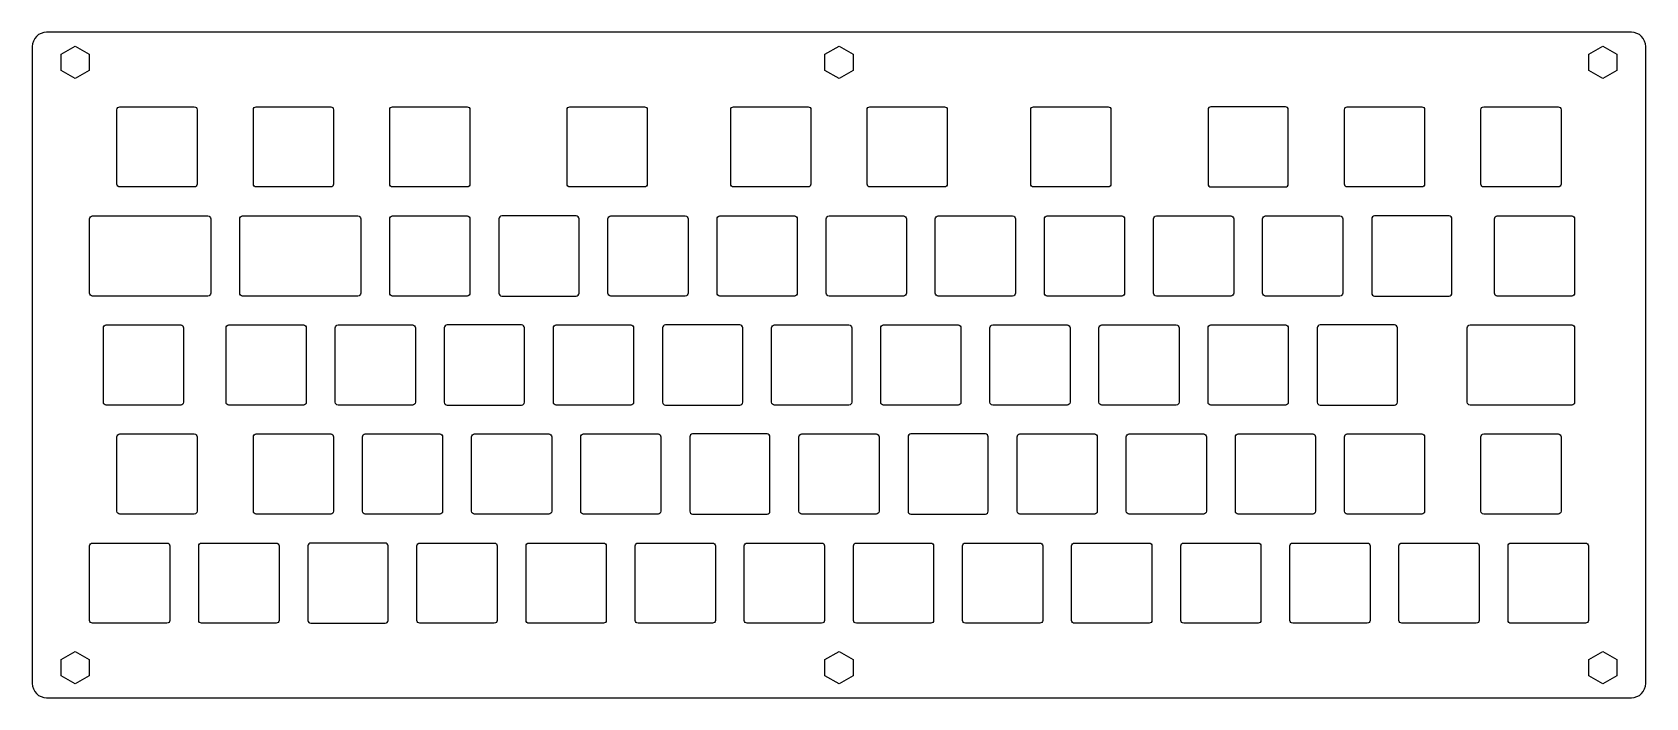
# Model space of a CAD drawing. Header units: millimetres. Extents: x -274 to 8, y -10 to 106.
import ezdxf

# ---------------------------------------------------------------- set-up
doc = ezdxf.new("R2010")
doc.units = ezdxf.units.MM
doc.layers.get('0').update_dxf_attribs({"linetype": 'CONTINUOUS'})

msp = doc.modelspace()

# ---------------------------------------------------------------- linework, layer by layer
for points in [[(7.5, 103.25, 0.414214), (5, 105.75), (-271.7, 105.75, 0.414214), (-274.2, 103.25), (-274.2, -8, 0.414214), (-271.7, -10.5), (5, -10.5, 0.414214), (7.5, -8)], [(-245.91, 78.72), (-258.91, 78.72, -0.414214), (-259.41, 79.22), (-259.41, 92.22, -0.414214), (-258.91, 92.73), (-245.91, 92.73, -0.414214), (-245.41, 92.22), (-245.41, 79.22, -0.414214)], [(-235.6, 79.22), (-235.6, 92.22, -0.414214), (-235.1, 92.73), (-222.1, 92.73, -0.414214), (-221.6, 92.22), (-221.6, 79.22, -0.414214), (-222.1, 78.72), (-235.1, 78.72, -0.414214)], [(-198.29, 78.72), (-211.29, 78.72, -0.414214), (-211.79, 79.22), (-211.79, 92.22, -0.414214), (-211.29, 92.73), (-198.29, 92.73, -0.414214), (-197.79, 92.22), (-197.79, 79.22, -0.414214)], [(-167.33, 78.72), (-180.33, 78.72, -0.414214), (-180.83, 79.22), (-180.83, 92.22, -0.414214), (-180.33, 92.73), (-167.33, 92.73, -0.414214), (-166.83, 92.22), (-166.83, 79.22, -0.414214)], [(-138.76, 78.72), (-151.76, 78.72, -0.414214), (-152.26, 79.22), (-152.26, 92.22, -0.414214), (-151.76, 92.73), (-138.76, 92.73, -0.414214), (-138.26, 92.22), (-138.26, 79.22, -0.414214)], [(-114.94, 78.72), (-127.94, 78.72, -0.414214), (-128.44, 79.22), (-128.44, 92.22, -0.414214), (-127.94, 92.73), (-114.94, 92.73, -0.414214), (-114.44, 92.22), (-114.44, 79.22, -0.414214)], [(-99.87, 79.22), (-99.87, 92.22, -0.414214), (-99.37, 92.73), (-86.37, 92.73, -0.414214), (-85.87, 92.22), (-85.87, 79.22, -0.414214), (-86.37, 78.72), (-99.37, 78.72, -0.414214)], [(-55.41, 78.72, 0.414214), (-54.91, 79.22), (-54.91, 92.22, 0.414214), (-55.41, 92.73), (-68.41, 92.73, 0.414214), (-68.91, 92.22), (-68.91, 79.22, 0.414214), (-68.41, 78.72)], [(-31.6, 78.72), (-44.6, 78.72, -0.414214), (-45.1, 79.22), (-45.1, 92.22, -0.414214), (-44.6, 92.73), (-31.6, 92.73, -0.414214), (-31.1, 92.22), (-31.1, 79.22, -0.414214)], [(-21.29, 79.22), (-21.29, 92.22, -0.414214), (-20.79, 92.73), (-7.79, 92.73, -0.414214), (-7.29, 92.22), (-7.29, 79.22, -0.414214), (-7.79, 78.72), (-20.79, 78.72, -0.414214)], [(-243.53, 59.67), (-263.68, 59.67, -0.414214), (-264.18, 60.17), (-264.18, 73.17, -0.414214), (-263.68, 73.67), (-243.53, 73.67, -0.414214), (-243.03, 73.17), (-243.03, 60.17, -0.414214)], [(-217.34, 59.67), (-237.48, 59.67, -0.414214), (-237.98, 60.17), (-237.98, 73.17, -0.414214), (-237.48, 73.67), (-217.34, 73.67, -0.414214), (-216.84, 73.17), (-216.84, 60.17, -0.414214)], [(-211.79, 60.17), (-211.79, 73.17, -0.414214), (-211.29, 73.67), (-198.29, 73.67, -0.414214), (-197.79, 73.17), (-197.79, 60.17, -0.414214), (-198.29, 59.67), (-211.29, 59.67, -0.414214)], [(-179.24, 59.67, 0.414214), (-178.74, 60.17), (-178.74, 73.17, 0.414214), (-179.24, 73.67), (-192.24, 73.67, 0.414214), (-192.74, 73.17), (-192.74, 60.17, 0.414214), (-192.24, 59.67)], [(-160.19, 59.67), (-173.19, 59.67, -0.414214), (-173.69, 60.17), (-173.69, 73.17, -0.414214), (-173.19, 73.67), (-160.19, 73.67, -0.414214), (-159.69, 73.17), (-159.69, 60.17, -0.414214)], [(-154.64, 60.17), (-154.64, 73.17, -0.414214), (-154.14, 73.67), (-141.14, 73.67, -0.414214), (-140.64, 73.17), (-140.64, 60.17, -0.414214), (-141.14, 59.67), (-154.14, 59.67, -0.414214)], [(-122.09, 59.67), (-135.09, 59.67, -0.414214), (-135.59, 60.17), (-135.59, 73.17, -0.414214), (-135.09, 73.67), (-122.09, 73.67, -0.414214), (-121.59, 73.17), (-121.59, 60.17, -0.414214)], [(-103.04, 59.67), (-116.04, 59.67, -0.414214), (-116.54, 60.17), (-116.54, 73.17, -0.414214), (-116.04, 73.67), (-103.04, 73.67, -0.414214), (-102.54, 73.17), (-102.54, 60.17, -0.414214)], [(-83.99, 59.67), (-96.99, 59.67, -0.414214), (-97.49, 60.17), (-97.49, 73.17, -0.414214), (-96.99, 73.67), (-83.99, 73.67, -0.414214), (-83.49, 73.17), (-83.49, 60.17, -0.414214)], [(-64.94, 59.67), (-77.94, 59.67, -0.414214), (-78.44, 60.17), (-78.44, 73.17, -0.414214), (-77.94, 73.67), (-64.94, 73.67, -0.414214), (-64.44, 73.17), (-64.44, 60.17, -0.414214)], [(-59.39, 60.17), (-59.39, 73.17, -0.414214), (-58.89, 73.67), (-45.89, 73.67, -0.414214), (-45.39, 73.17), (-45.39, 60.17, -0.414214), (-45.89, 59.67), (-58.89, 59.67, -0.414214)], [(-26.84, 59.67, 0.414214), (-26.34, 60.17), (-26.34, 73.17, 0.414214), (-26.84, 73.67), (-39.84, 73.67, 0.414214), (-40.34, 73.17), (-40.34, 60.17, 0.414214), (-39.84, 59.67)], [(-5.41, 59.67), (-18.41, 59.67, -0.414214), (-18.91, 60.17), (-18.91, 73.17, -0.414214), (-18.41, 73.67), (-5.41, 73.67, -0.414214), (-4.91, 73.17), (-4.91, 60.17, -0.414214)], [(-248.29, 40.62), (-261.29, 40.62, -0.414214), (-261.79, 41.12), (-261.79, 54.13, -0.414214), (-261.29, 54.62), (-248.29, 54.62, -0.414214), (-247.79, 54.13), (-247.79, 41.12, -0.414214)], [(-240.36, 41.12), (-240.36, 54.13, -0.414214), (-239.86, 54.62), (-226.86, 54.62, -0.414214), (-226.36, 54.13), (-226.36, 41.12, -0.414214), (-226.86, 40.62), (-239.86, 40.62, -0.414214)], [(-207.81, 40.62), (-220.81, 40.62, -0.414214), (-221.31, 41.12), (-221.31, 54.13, -0.414214), (-220.81, 54.62), (-207.81, 54.62, -0.414214), (-207.31, 54.13), (-207.31, 41.12, -0.414214)], [(-188.76, 40.62, 0.414214), (-188.26, 41.12), (-188.26, 54.13, 0.414214), (-188.76, 54.62), (-201.76, 54.62, 0.414214), (-202.26, 54.13), (-202.26, 41.12, 0.414214), (-201.76, 40.62)], [(-169.71, 40.62), (-182.71, 40.62, -0.414214), (-183.21, 41.12), (-183.21, 54.13, -0.414214), (-182.71, 54.62), (-169.71, 54.62, -0.414214), (-169.21, 54.13), (-169.21, 41.12, -0.414214)], [(-150.66, 40.62, 0.414214), (-150.16, 41.12), (-150.16, 54.13, 0.414214), (-150.66, 54.62), (-163.66, 54.62, 0.414214), (-164.16, 54.13), (-164.16, 41.12, 0.414214), (-163.66, 40.62)], [(-145.11, 41.12), (-145.11, 54.13, -0.414214), (-144.61, 54.62), (-131.61, 54.62, -0.414214), (-131.11, 54.13), (-131.11, 41.12, -0.414214), (-131.61, 40.62), (-144.61, 40.62, -0.414214)], [(-112.56, 40.62), (-125.56, 40.62, -0.414214), (-126.06, 41.12), (-126.06, 54.13, -0.414214), (-125.56, 54.62), (-112.56, 54.62, -0.414214), (-112.06, 54.13), (-112.06, 41.12, -0.414214)], [(-93.51, 40.62), (-106.51, 40.62, -0.414214), (-107.01, 41.12), (-107.01, 54.13, -0.414214), (-106.51, 54.62), (-93.51, 54.62, -0.414214), (-93.01, 54.13), (-93.01, 41.12, -0.414214)], [(-87.96, 41.12), (-87.96, 54.13, -0.414214), (-87.46, 54.62), (-74.46, 54.62, -0.414214), (-73.96, 54.13), (-73.96, 41.12, -0.414214), (-74.46, 40.62), (-87.46, 40.62, -0.414214)], [(-55.41, 40.62), (-68.41, 40.62, -0.414214), (-68.91, 41.12), (-68.91, 54.13, -0.414214), (-68.41, 54.62), (-55.41, 54.62, -0.414214), (-54.91, 54.13), (-54.91, 41.12, -0.414214)], [(-36.36, 40.62, 0.414214), (-35.86, 41.12), (-35.86, 54.13, 0.414214), (-36.36, 54.62), (-49.36, 54.62, 0.414214), (-49.86, 54.13), (-49.86, 41.12, 0.414214), (-49.36, 40.62)], [(-5.41, 40.62), (-23.17, 40.62, -0.414214), (-23.67, 41.12), (-23.67, 54.13, -0.414214), (-23.17, 54.62), (-5.41, 54.62, -0.414214), (-4.91, 54.13), (-4.91, 41.12, -0.414214)], [(-259.41, 22.07), (-259.41, 35.08, -0.414214), (-258.91, 35.58), (-245.91, 35.58, -0.414214), (-245.41, 35.08), (-245.41, 22.07, -0.414214), (-245.91, 21.57), (-258.91, 21.57, -0.414214)], [(-222.1, 21.57), (-235.1, 21.57, -0.414214), (-235.6, 22.07), (-235.6, 35.08, -0.414214), (-235.1, 35.58), (-222.1, 35.58, -0.414214), (-221.6, 35.08), (-221.6, 22.07, -0.414214)], [(-203.05, 21.57), (-216.05, 21.57, -0.414214), (-216.55, 22.07), (-216.55, 35.08, -0.414214), (-216.05, 35.58), (-203.05, 35.58, -0.414214), (-202.55, 35.08), (-202.55, 22.07, -0.414214)], [(-197.5, 22.07), (-197.5, 35.08, -0.414214), (-197, 35.58), (-184, 35.58, -0.414214), (-183.5, 35.08), (-183.5, 22.07, -0.414214), (-184, 21.57), (-197, 21.57, -0.414214)], [(-164.95, 21.57), (-177.95, 21.57, -0.414214), (-178.45, 22.07), (-178.45, 35.08, -0.414214), (-177.95, 35.58), (-164.95, 35.58, -0.414214), (-164.45, 35.08), (-164.45, 22.07, -0.414214)], [(-145.9, 21.57, 0.414214), (-145.4, 22.07), (-145.4, 35.08, 0.414214), (-145.9, 35.58), (-158.9, 35.58, 0.414214), (-159.4, 35.08), (-159.4, 22.07, 0.414214), (-158.9, 21.57)], [(-126.85, 21.57), (-139.85, 21.57, -0.414214), (-140.35, 22.07), (-140.35, 35.08, -0.414214), (-139.85, 35.58), (-126.85, 35.58, -0.414214), (-126.35, 35.08), (-126.35, 22.07, -0.414214)], [(-107.8, 21.57, 0.414214), (-107.3, 22.07), (-107.3, 35.08, 0.414214), (-107.8, 35.58), (-120.8, 35.58, 0.414214), (-121.3, 35.08), (-121.3, 22.07, 0.414214), (-120.8, 21.57)], [(-102.25, 22.07), (-102.25, 35.08, -0.414214), (-101.75, 35.58), (-88.75, 35.58, -0.414214), (-88.25, 35.08), (-88.25, 22.07, -0.414214), (-88.75, 21.57), (-101.75, 21.57, -0.414214)], [(-69.7, 21.57), (-82.7, 21.57, -0.414214), (-83.2, 22.07), (-83.2, 35.08, -0.414214), (-82.7, 35.58), (-69.7, 35.58, -0.414214), (-69.2, 35.08), (-69.2, 22.07, -0.414214)], [(-50.65, 21.57), (-63.65, 21.57, -0.414214), (-64.15, 22.07), (-64.15, 35.08, -0.414214), (-63.65, 35.58), (-50.65, 35.58, -0.414214), (-50.15, 35.08), (-50.15, 22.07, -0.414214)], [(-45.1, 22.07), (-45.1, 35.08, -0.414214), (-44.6, 35.58), (-31.6, 35.58, -0.414214), (-31.1, 35.08), (-31.1, 22.07, -0.414214), (-31.6, 21.57), (-44.6, 21.57, -0.414214)], [(-7.79, 21.57), (-20.79, 21.57, -0.414214), (-21.29, 22.07), (-21.29, 35.08, -0.414214), (-20.79, 35.58), (-7.79, 35.58, -0.414214), (-7.29, 35.08), (-7.29, 22.07, -0.414214)], [(-250.68, 2.52), (-263.68, 2.52, -0.414214), (-264.18, 3.02), (-264.18, 16.02, -0.414214), (-263.68, 16.52), (-250.68, 16.52, -0.414214), (-250.18, 16.02), (-250.18, 3.02, -0.414214)], [(-231.62, 2.52), (-244.63, 2.52, -0.414214), (-245.13, 3.02), (-245.13, 16.02, -0.414214), (-244.63, 16.52), (-231.62, 16.52, -0.414214), (-231.12, 16.02), (-231.12, 3.02, -0.414214)], [(-212.57, 2.52, 0.414214), (-212.07, 3.02), (-212.07, 16.02, 0.414214), (-212.57, 16.52), (-225.58, 16.52, 0.414214), (-226.08, 16.02), (-226.08, 3.02, 0.414214), (-225.58, 2.52)], [(-207.03, 3.02), (-207.03, 16.02, -0.414214), (-206.53, 16.52), (-193.53, 16.52, -0.414214), (-193.03, 16.02), (-193.03, 3.02, -0.414214), (-193.53, 2.52), (-206.53, 2.52, -0.414214)], [(-174.48, 2.52), (-187.47, 2.52, -0.414214), (-187.98, 3.02), (-187.98, 16.02, -0.414214), (-187.47, 16.52), (-174.48, 16.52, -0.414214), (-173.98, 16.02), (-173.98, 3.02, -0.414214)], [(-155.43, 2.52), (-168.43, 2.52, -0.414214), (-168.93, 3.02), (-168.93, 16.02, -0.414214), (-168.43, 16.52), (-155.43, 16.52, -0.414214), (-154.93, 16.02), (-154.93, 3.02, -0.414214)], [(-136.38, 2.52), (-149.38, 2.52, -0.414214), (-149.88, 3.02), (-149.88, 16.02, -0.414214), (-149.38, 16.52), (-136.38, 16.52, -0.414214), (-135.88, 16.02), (-135.88, 3.02, -0.414214)], [(-117.33, 2.52), (-130.32, 2.52, -0.414214), (-130.82, 3.02), (-130.82, 16.02, -0.414214), (-130.32, 16.52), (-117.33, 16.52, -0.414214), (-116.83, 16.02), (-116.83, 3.02, -0.414214)], [(-98.28, 2.52), (-111.28, 2.52, -0.414214), (-111.78, 3.02), (-111.78, 16.02, -0.414214), (-111.28, 16.52), (-98.28, 16.52, -0.414214), (-97.78, 16.02), (-97.78, 3.02, -0.414214)], [(-79.22, 2.52), (-92.22, 2.52, -0.414214), (-92.73, 3.02), (-92.73, 16.02, -0.414214), (-92.22, 16.52), (-79.22, 16.52, -0.414214), (-78.72, 16.02), (-78.72, 3.02, -0.414214)], [(-60.17, 2.52), (-73.17, 2.52, -0.414214), (-73.67, 3.02), (-73.67, 16.02, -0.414214), (-73.17, 16.52), (-60.17, 16.52, -0.414214), (-59.68, 16.02), (-59.68, 3.02, -0.414214)], [(-41.12, 2.52), (-54.13, 2.52, -0.414214), (-54.62, 3.02), (-54.62, 16.02, -0.414214), (-54.13, 16.52), (-41.12, 16.52, -0.414214), (-40.62, 16.02), (-40.62, 3.02, -0.414214)], [(-35.58, 3.02), (-35.58, 16.02, -0.414214), (-35.08, 16.52), (-22.08, 16.52, -0.414214), (-21.58, 16.02), (-21.58, 3.02, -0.414214), (-22.08, 2.52), (-35.08, 2.52, -0.414214)], [(-3.02, 2.52), (-16.02, 2.52, -0.414214), (-16.53, 3.02), (-16.53, 16.02, -0.414214), (-16.02, 16.52), (-3.02, 16.52, -0.414214), (-2.52, 16.02), (-2.52, 3.02, -0.414214)]]:
    msp.add_lwpolyline(points, format="xyb", close=True)
for points in [[(-264.25, 99.09), (-266.7, 97.67), (-269.15, 99.09), (-269.15, 101.91), (-266.7, 103.33), (-264.25, 101.91)], [(-130.9, 99.09), (-133.35, 97.67), (-135.8, 99.09), (-135.8, 101.91), (-133.35, 103.33), (-130.9, 101.91)], [(2.45, 99.09), (0, 97.67), (-2.45, 99.09), (-2.45, 101.91), (0, 103.33), (2.45, 101.91)], [(-264.25, -6.66), (-266.7, -8.08), (-269.15, -6.66), (-269.15, -3.84), (-266.7, -2.42), (-264.25, -3.84)], [(-130.9, -6.66), (-133.35, -8.08), (-135.8, -6.66), (-135.8, -3.84), (-133.35, -2.42), (-130.9, -3.84)], [(2.45, -6.66), (0, -8.08), (-2.45, -6.66), (-2.45, -3.84), (0, -2.42), (2.45, -3.84)]]:
    msp.add_lwpolyline(points, close=True)

doc.saveas('drawing.dxf')
